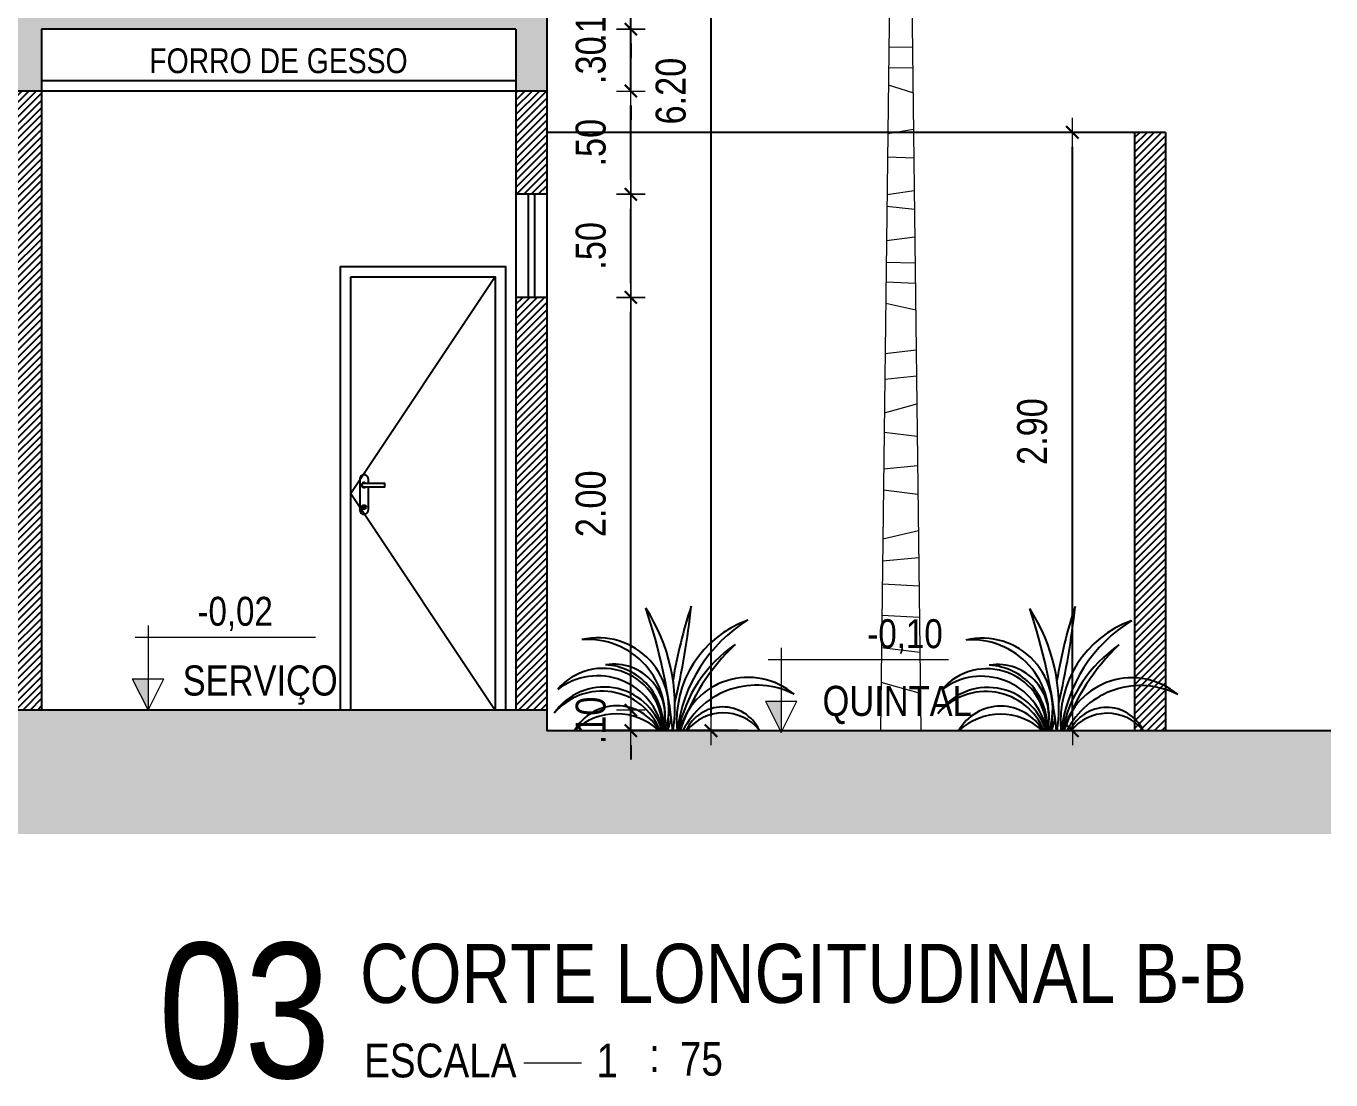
# Model space of a CAD drawing. Header units: millimetres. Extents: x -6300 to 1991, y -4770 to 4545.
# Drawn here: x 1439.67 to 1445.99, y 106.29 to 111.39 of the extents above; entities that cross this region are included whole.
import ezdxf
from ezdxf.enums import TextEntityAlignment as Align

# ---------------------------------------------------------------- set-up
doc = ezdxf.new("R2010")
doc.units = ezdxf.units.MM
doc.header["$LTSCALE"] = 20
doc.header["$MEASUREMENT"] = 0
doc.linetypes.add('HIDDEN2', pattern=[0.1875, 0.125, -0.0625])
doc.layers.get('0').update_dxf_attribs({"linetype": 'CONTINUOUS'})
doc.layers.get('DEFPOINTS').update_dxf_attribs({"linetype": 'CONTINUOUS'})
for name, color, linetype, lineweight in [('AMBIENTACIÓN', 3, 'CONTINUOUS', 0), ('E-Cta-W', 7, 'CONTINUOUS', 20), ('E-Pen-C', 4, 'CONTINUOUS', 15), ('E-Pen-G', 3, 'CONTINUOUS', 30), ('E-Txt-W', 7, 'CONTINUOUS', 20)]:
    doc.layers.add(name, color=color, linetype=linetype, lineweight=lineweight)
for name, color, linetype in [('COTA', 7, 'CONTINUOUS'), ('COTAS', 3, 'CONTINUOUS'), ('E-txt-g', 3, 'CONTINUOUS'), ('E-TXT-Y', 2, 'CONTINUOUS'), ('PLANTAS', 136, 'CONTINUOUS')]:
    doc.layers.add(name, color=color, linetype=linetype)
doc.styles.add('F2', font='ARIALN.TTF')
doc.styles.add('REG60', font='romans.shx', dxfattribs={"width": 0.8, "height": 0.15})
doc.styles.add('REG80', font='romans.shx', dxfattribs={"width": 0.8, "height": 0.2})
doc.dimstyles.new('DIMENSION-1', dxfattribs={"dimtxt": 0.145, "dimasz": 0.07, "dimexe": 1, "dimexo": 0, "dimgap": 0.12, "dimtad": 1, "dimzin": 7, "dimdsep": 46, "dimtxsty": 'F2', "dimblk1": 'TRACO', "dimblk2": 'TRACO', "dimsah": 1, "dimcen": 1, "dimse1": 1, "dimse2": 1, "dimclrd": 4, "dimclre": 256, "dimclrt": 4, "dimadec": 8, "dimazin": 0, "dimtfac": 1, "dimtix": 1, "dimtmove": 2, "dimatfit": 3, "dimldrblk": 'TRACO', "dimfxl": 1, "dimtolj": 1, "dimtzin": 0, "dimarcsym": 0})
pattern_1 = [(45, (-11.583633, 122.60639), (-0.01767766953, 0.01767766953), [])]

# ---------------------------------------------------------------- blocks, each defined once
blk = doc.blocks.new('TXT-AMB75')
at = {"layer": 'E-txt-g', "style": 'REG80', "width": 0.8, "flags": 8}
blk.add_attdef('TXT', text='', height=0.2, dxfattribs=at).set_placement((0.0055, 0.2964), align=Align.CENTER)
at = {"layer": 'E-Txt-W', "style": 'REG60', "width": 0.8, "flags": 8}
blk.add_attdef('TXT', text='', height=0.15, dxfattribs=at).set_placement((0.0055, 0.0271), align=Align.CENTER)
blk = doc.blocks.new('Ind-Nivel-CT2')
at = {"color": 4}
for p, q in [((0, 0.5868), (0, 0)), ((-0.0885, 0.5046), (1.16, 0.5046)), ((-0.1089, 0.2177), (0, 0)), ((-0.1089, 0.2177), (0.1089, 0.2177)), ((0, 0), (0.1089, 0.2177))]:
    blk.add_line(p, q, dxfattribs=at)
blk.add_solid([(-0.1089, 0.2177), (0, 0.2177), (0, 0)], dxfattribs=at)
at = {"color": 4, "style": 'F2'}
blk.add_attdef('NIVEL1', (0.1617, 0.6014), '', height=0.2, dxfattribs=at)
blk = doc.blocks.new('TRACO')
at = {"layer": 'E-Pen-C'}
for p, q in [((0, 1), (0, -1)), ((-1, 0), (1, 0))]:
    blk.add_line(p, q, dxfattribs=at)
at = {"layer": 'E-Pen-G'}
blk.add_line((-0.424, -0.424), (0.424, 0.424), dxfattribs=at)
blk = doc.blocks.new('*D697')
at = {"layer": 'COTA', "color": 4, "linetype": 'Continuous', "lineweight": -2}
blk.add_line((1444.7387, 108.0475), (1444.7387, 110.8075), dxfattribs=at)
at = {"layer": 'DEFPOINTS', "color": 0, "linetype": 'Continuous'}
for p in [(1444.7387, 110.8775), (1445.0403, 110.8775, -21.271), (1445.0403, 107.9775, -21.271)]:
    blk.add_point(p, dxfattribs=at)
at = {"layer": 'COTA', "color": 4, "linetype": 'Continuous', "lineweight": -2, "xscale": 0.07, "yscale": 0.07, "zscale": 0.07}
for p, rotation in [((1444.7387, 110.8775), 90), ((1444.7387, 107.9775), 270)]:
    blk.add_blockref('TRACO', p, dxfattribs=dict(at, rotation=rotation))
at = {"layer": 'COTA', "color": 4, "linetype": 'Continuous', "insert": (1444.5447, 109.4275), "char_height": 0.145, "attachment_point": 5, "rotation": 90, "style": 'F2'}
blk.add_mtext('\\A1;2.90', dxfattribs=at)
blk = doc.blocks.new('*D702')
at = {"layer": 'COTA', "color": 4, "linetype": 'Continuous', "lineweight": -2}
for p, q in [((1442.5979, 108.1475), (1442.5979, 108.2175)), ((1442.5979, 107.9775), (1442.5979, 108.0775)), ((1442.5979, 107.9075), (1442.5979, 107.8375))]:
    blk.add_line(p, q, dxfattribs=at)
at = {"layer": 'DEFPOINTS', "color": 0, "linetype": 'Continuous'}
for p in [(1442.1903, 108.0775, 1.8296), (1442.5979, 108.0775), (1442.1903, 107.9775)]:
    blk.add_point(p, dxfattribs=at)
at = {"layer": 'COTA', "color": 4, "linetype": 'Continuous', "lineweight": -2, "xscale": 0.07, "yscale": 0.07, "zscale": 0.07}
for p, rotation in [((1442.5979, 108.0775), 270), ((1442.5979, 107.9775), 90)]:
    blk.add_blockref('TRACO', p, dxfattribs=dict(at, rotation=rotation))
at = {"layer": 'COTA', "color": 4, "linetype": 'Continuous', "insert": (1442.4039, 108.0275), "char_height": 0.145, "attachment_point": 5, "rotation": 90, "style": 'F2'}
blk.add_mtext('\\A1;.10', dxfattribs=at)
blk = doc.blocks.new('*D703')
at = {"layer": 'COTA', "color": 4, "linetype": 'Continuous', "lineweight": -2}
blk.add_line((1442.5979, 108.1475), (1442.5979, 110.0075), dxfattribs=at)
at = {"layer": 'DEFPOINTS', "color": 0, "linetype": 'Continuous'}
for p in [(1442.1903, 110.0775), (1442.5979, 110.0775), (1442.1903, 108.0775, 1.8296)]:
    blk.add_point(p, dxfattribs=at)
at = {"layer": 'COTA', "color": 4, "linetype": 'Continuous', "lineweight": -2, "xscale": 0.07, "yscale": 0.07, "zscale": 0.07}
for p, rotation in [((1442.5979, 110.0775), 90), ((1442.5979, 108.0775), 270)]:
    blk.add_blockref('TRACO', p, dxfattribs=dict(at, rotation=rotation))
at = {"layer": 'COTA', "color": 4, "linetype": 'Continuous', "insert": (1442.4039, 109.0775), "char_height": 0.145, "attachment_point": 5, "rotation": 90, "style": 'F2'}
blk.add_mtext('\\A1;2.00', dxfattribs=at)
blk = doc.blocks.new('*D704')
at = {"layer": 'COTA', "color": 4, "linetype": 'Continuous', "lineweight": -2}
blk.add_line((1442.5979, 110.1475), (1442.5979, 110.5075), dxfattribs=at)
at = {"layer": 'DEFPOINTS', "color": 0, "linetype": 'Continuous'}
for p in [(1442.1903, 110.5775), (1442.5979, 110.5775), (1442.1903, 110.0775)]:
    blk.add_point(p, dxfattribs=at)
at = {"layer": 'COTA', "color": 4, "linetype": 'Continuous', "lineweight": -2, "xscale": 0.07, "yscale": 0.07, "zscale": 0.07}
for p, rotation in [((1442.5979, 110.5775), 90), ((1442.5979, 110.0775), 270)]:
    blk.add_blockref('TRACO', p, dxfattribs=dict(at, rotation=rotation))
at = {"layer": 'COTA', "color": 4, "linetype": 'Continuous', "insert": (1442.4039, 110.3275), "char_height": 0.145, "attachment_point": 5, "rotation": 90, "style": 'F2'}
blk.add_mtext('\\A1;.50', dxfattribs=at)
blk = doc.blocks.new('*D705')
at = {"layer": 'COTA', "color": 4, "linetype": 'Continuous', "lineweight": -2}
blk.add_line((1442.5979, 110.6475), (1442.5979, 111.0075), dxfattribs=at)
at = {"layer": 'DEFPOINTS', "color": 0, "linetype": 'Continuous'}
for p in [(1442.1903, 111.0775), (1442.5979, 111.0775), (1442.1903, 110.5775)]:
    blk.add_point(p, dxfattribs=at)
at = {"layer": 'COTA', "color": 4, "linetype": 'Continuous', "lineweight": -2, "xscale": 0.07, "yscale": 0.07, "zscale": 0.07}
for p, rotation in [((1442.5979, 111.0775), 90), ((1442.5979, 110.5775), 270)]:
    blk.add_blockref('TRACO', p, dxfattribs=dict(at, rotation=rotation))
at = {"layer": 'COTA', "color": 4, "linetype": 'Continuous', "insert": (1442.4039, 110.8275), "char_height": 0.145, "attachment_point": 5, "rotation": 90, "style": 'F2'}
blk.add_mtext('\\A1;.50', dxfattribs=at)
blk = doc.blocks.new('*D706')
at = {"layer": 'COTA', "color": 4, "linetype": 'Continuous', "lineweight": -2}
for p, q in [((1442.5979, 111.4475), (1442.5979, 111.5175)), ((1442.5979, 111.0775), (1442.5979, 111.3775)), ((1442.5979, 111.0075), (1442.5979, 110.9375))]:
    blk.add_line(p, q, dxfattribs=at)
at = {"layer": 'DEFPOINTS', "color": 0, "linetype": 'Continuous'}
for p in [(1442.0403, 111.3775), (1442.5979, 111.3775), (1442.1903, 111.0775)]:
    blk.add_point(p, dxfattribs=at)
at = {"layer": 'COTA', "color": 4, "linetype": 'Continuous', "lineweight": -2, "xscale": 0.07, "yscale": 0.07, "zscale": 0.07}
for p, rotation in [((1442.5979, 111.3775), 270), ((1442.5979, 111.0775), 90)]:
    blk.add_blockref('TRACO', p, dxfattribs=dict(at, rotation=rotation))
at = {"layer": 'COTA', "color": 4, "linetype": 'Continuous', "insert": (1442.4039, 111.2275), "char_height": 0.145, "attachment_point": 5, "rotation": 90, "style": 'F2'}
blk.add_mtext('\\A1;.30', dxfattribs=at)
blk = doc.blocks.new('*D707')
at = {"layer": 'COTA', "color": 4, "linetype": 'Continuous', "lineweight": -2}
for p, q in [((1442.5979, 111.5475), (1442.5979, 111.6175)), ((1442.5979, 111.3775), (1442.5979, 111.4775)), ((1442.5979, 111.3075), (1442.5979, 111.2375))]:
    blk.add_line(p, q, dxfattribs=at)
at = {"layer": 'DEFPOINTS', "color": 0, "linetype": 'Continuous'}
for p in [(1442.1903, 111.4775), (1442.5979, 111.4775), (1442.0403, 111.3775)]:
    blk.add_point(p, dxfattribs=at)
at = {"layer": 'COTA', "color": 4, "linetype": 'Continuous', "lineweight": -2, "xscale": 0.07, "yscale": 0.07, "zscale": 0.07}
for p, rotation in [((1442.5979, 111.4775), 270), ((1442.5979, 111.3775), 90)]:
    blk.add_blockref('TRACO', p, dxfattribs=dict(at, rotation=rotation))
at = {"layer": 'COTA', "color": 4, "linetype": 'Continuous', "insert": (1442.4039, 111.4275), "char_height": 0.145, "attachment_point": 5, "rotation": 90, "style": 'F2'}
blk.add_mtext('\\A1;.10', dxfattribs=at)
blk = doc.blocks.new('*D712')
at = {"layer": 'COTA', "color": 4, "linetype": 'Continuous', "lineweight": -2}
blk.add_line((1442.986, 114.1075), (1442.986, 108.0475), dxfattribs=at)
at = {"layer": 'DEFPOINTS', "color": 0, "linetype": 'Continuous'}
for p in [(1442.2903, 114.1775), (1442.1903, 107.9775), (1442.986, 107.9775)]:
    blk.add_point(p, dxfattribs=at)
at = {"layer": 'COTA', "color": 4, "linetype": 'Continuous', "lineweight": -2, "xscale": 0.07, "yscale": 0.07, "zscale": 0.07}
for p, rotation in [((1442.986, 114.1775), 90), ((1442.986, 107.9775), 270)]:
    blk.add_blockref('TRACO', p, dxfattribs=dict(at, rotation=rotation))
at = {"layer": 'COTA', "color": 4, "linetype": 'Continuous', "insert": (1442.792, 111.0775), "char_height": 0.145, "attachment_point": 5, "rotation": 90, "style": 'F2'}
blk.add_mtext('\\A1;6.20', dxfattribs=at)
blk = doc.blocks.new('A$C43176C9C')
at = {"layer": 'AMBIENTACIÓN', "color": 8, "lineweight": 13}
for p, q in [((1.3704, 5.3489), (1.4366, 0)), ((1.2907, 5.2345), (1.2266, 0)), ((1.3926, 3.5546), (1.2702, 3.5563)), ((1.2689, 3.4502), (1.3939, 3.4486)), ((1.3955, 3.3179), (1.2677, 3.3588)), ((1.2647, 3.1075), (1.3979, 3.1292)), ((1.3997, 2.9793), (1.2632, 2.9843)), ((1.2608, 2.789), (1.4018, 2.8108)), ((1.4031, 2.7115), (1.26, 2.7281)), ((1.2579, 2.5504), (1.4048, 2.5689)), ((1.4065, 2.4325), (1.2565, 2.4361)), ((1.2552, 2.3347), (1.4078, 2.328)), ((1.4095, 2.1887), (1.2538, 2.2222)), ((1.2507, 1.9623), (1.4121, 1.9815)), ((1.4138, 1.845), (1.249, 1.8273)), ((1.2469, 1.6537), (1.4156, 1.7007)), ((1.4177, 1.531), (1.2456, 1.552)), ((1.2433, 1.3629), (1.4195, 1.3797)), ((1.4214, 1.2285), (1.2419, 1.2512)), ((1.2389, 0.9986), (1.4237, 1.0425)), ((1.4255, 0.9004), (1.2374, 0.8829)), ((1.236, 0.764), (1.4273, 0.7542)), ((1.4293, 0.5888), (1.234, 0.5994)), ((1.2319, 0.4331), (1.4316, 0.4082)), ((1.4342, 0.1941), (1.2297, 0.2506)), ((1.4366, 0), (1.2266, 0))]:
    blk.add_line(p, q, dxfattribs=at)
blk = doc.blocks.new('IND_DES')
at = {"layer": 'E-Txt-W', "color": 7}
blk.add_line((0.0269, -0.2428), (0.1984, -0.2428), dxfattribs=at)
at = {"layer": 'E-txt-g', "color": 7, "style": 'F2'}
for s, p in [('ESCALA', (-0.4463, -0.2864)), ('1', (0.2426, -0.2864)), (':', (0.3988, -0.2706))]:
    blk.add_text(s, height=0.1, dxfattribs=at).set_placement(p)
blk.add_attdef('ESCALA', (0.4897, -0.2812), '', height=0.1, dxfattribs=at)
at = {"layer": 'E-Txt-W', "color": 6, "style": 'F2'}
blk.add_attdef('00', text='', height=0.4, dxfattribs=at).set_placement((-0.7083, -0.2881), align=Align.CENTER)
at = {"layer": 'E-TXT-Y', "color": 7, "style": 'F2'}
for tag, p in [('PROJETO', (-0.4563, 0.1829)), ('DESENHO', (-0.4582, -0.0658))]:
    blk.add_attdef(tag, p, '', height=0.175, dxfattribs=at)
blk = doc.blocks.new('PLANT3L')
at = {"layer": 'PLANTAS', "color": 8}
blk.add_line((0.3351, 0.0015), (-0.3143, 0.0015), dxfattribs=at)
for centre, radius, start, end in [((-0.844, 0.1188), 0.8728, 352.27547, 33.05223), ((-2.7892, -0.3038), 2.8236, 6.20778, 18.55844), ((2.4214, -0.1546), 2.4353, 161.84152, 170.51788), ((-3.6764, 1.0004), 3.8044, 346.8713, 354.02533), ((0.5549, 0.0478), 0.5179, 109.76411, 185.12746), ((0.7667, -0.0849), 0.7313, 121.65392, 173.21531), ((-0.344, 0.1081), 0.3431, 341.89737, 103.31949), ((-0.3936, 0.0678), 0.3752, 349.82475, 94.13959), ((0.6959, -0.1285), 0.6634, 124.50885, 168.69618), ((1.0314, -0.3304), 1.0326, 133.53988, 161.25124), ((-0.3232, 0.0255), 0.2951, 356.01042, 87.13266), ((-0.2675, 0.0759), 0.2474, 342.78074, 98.95442), ((-0.3201, 0.0157), 0.2871, 357.16333, 139.92505), ((-0.3458, -0.0523), 0.3187, 9.71285, 127.50252), ((0.3837, -0.0849), 0.3441, 49.71267, 165.46732), ((-0.3154, -0.0813), 0.2937, 16.37821, 145.44277), ((-0.3255, -0.1107), 0.3035, 21.69846, 139.77686), ((0.4246, -0.1784), 0.3997, 62.96984, 153.252), ((-0.253, -0.1136), 0.2351, 29.31773, 150.48444), ((-0.2539, -0.2151), 0.2978, 46.66196, 133.1395), ((2.4214, -0.1546), 2.4353, 173.45969, 176.32576), ((0.2607, -0.08), 0.1958, 25.71779, 155.41564), ((0.2638, -0.1375), 0.2245, 39.42922, 141.72015), ((-3.6764, 1.0004), 3.8044, 344.77807, 345.72301)]:
    blk.add_arc(centre, radius, start, end, dxfattribs=at)

msp = doc.modelspace()

# ---------------------------------------------------------------- hatches: boundary and pattern name
at = {"layer": 'COTA', "linetype": 'Continuous'}
h = msp.add_hatch(dxfattribs=at)
h.set_pattern_fill('ANSI31', color=8, scale=0.2, style=0)
h.set_pattern_definition(pattern_1)
h.paths.add_polyline_path([(1442.1903, 111.0775), (1442.0403, 111.0775), (1442.0403, 110.5775), (1442.1903, 110.5775)])
h.paths.add_polyline_path([(1442.1903, 110.0775), (1442.0403, 110.0775), (1442.0403, 108.0775), (1442.1903, 108.0775)])
h.paths.add_polyline_path([(1442.1903, 112.1775), (1442.0403, 112.1775), (1442.0403, 111.4775), (1442.1903, 111.4775)])
h.paths.add_polyline_path([(1439.7403, 112.1775), (1439.5903, 112.1775), (1439.5903, 111.4775), (1439.7403, 111.4775)])
h.paths.add_polyline_path([(1439.7403, 114.0775), (1439.5903, 114.0775), (1439.5903, 112.5775), (1439.7403, 112.5775)])
h.paths.add_polyline_path([(1442.1903, 114.0775), (1442.0403, 114.0775), (1442.0403, 112.5775), (1442.1903, 112.5775)])
h = msp.add_hatch(dxfattribs=at)
h.set_pattern_fill('ANSI38', color=8, scale=0.2, style=0)
h.set_pattern_definition([(45, (-11.583633, 122.60639), (-0.01767766953, 0.01767766953), []), (135, (-11.583633, 122.60639), (-0.0530330086, 0.01767766953), [0.0625, -0.0375])])
h.paths.add_polyline_path([(1442.1903, 111.4775), (1442.1903, 111.0775), (1442.0403, 111.0775), (1442.0403, 111.3775), (1439.7403, 111.3775), (1439.7403, 111.0775), (1439.5903, 111.0775), (1439.5903, 111.3775), (1437.3903, 111.3775), (1437.3903, 111.0775), (1437.2403, 111.0775), (1437.2403, 111.3775), (1426.6936, 111.3775), (1426.6947, 111.0775), (1426.5447, 111.0775), (1426.5436, 111.4775)])
h.paths.add_polyline_path([(1433.9903, 111.0775), (1433.8403, 111.0775), (1433.8403, 111.3775), (1433.9903, 111.3775)], flags=17)
h.paths.add_polyline_path([(1432.3903, 111.0775), (1432.2403, 111.0775), (1432.2403, 111.3775), (1432.3903, 111.3775)], flags=17)
h = msp.add_hatch(dxfattribs=at)
h.set_pattern_fill('ANSI31', color=8, scale=0.2, style=0)
h.set_pattern_definition(pattern_1)
h.paths.add_polyline_path([(1439.7403, 111.0775), (1439.5903, 111.0775), (1439.5903, 108.0775), (1439.7403, 108.0775)])
h = msp.add_hatch(dxfattribs=at)
h.set_pattern_fill('ANSI31', color=8, scale=0.2, style=0)
h.set_pattern_definition(pattern_1)
h.paths.add_polyline_path([(1445.1903, 110.8775), (1445.0403, 110.8775), (1445.0403, 107.9775), (1445.1903, 107.9775)])
h = msp.add_hatch(dxfattribs=at)
h.set_pattern_fill('ANSI38', color=8, scale=0.4, style=0)
h.set_pattern_definition([(45, (-72.74207, 54.7545), (-0.035355339, 0.035355339), []), (135, (-72.74207, 54.7545), (-0.1060660172, 0.035355339), [0.125, -0.075])])
h.paths.add_polyline_path([(1445.9925, 107.9775), (1442.1903, 107.9775), (1442.1903, 108.0775), (1425.6902, 108.0775), (1425.6902, 107.9775), (1422.6903, 107.9775), (1422.6903, 107.9275), (1420.6903, 107.9275), (1420.1903, 107.7775), (1418.9355, 107.7775), (1418.9355, 107.4775), (1445.9925, 107.4775)])

# ---------------------------------------------------------------- linework, layer by layer
at = {"layer": 'COTA', "color": 5, "linetype": 'Continuous'}
for p, q in [((1442.1903, 114.0775, -19.4414), (1442.1903, 110.5775, -19.4414)), ((1439.7403, 111.3775, -21.271), (1439.7403, 108.0775, -21.271)), ((1442.0403, 111.3775, -21.271), (1439.7403, 111.3775, -21.271)), ((1442.0403, 111.3775, -21.271), (1442.0403, 110.5775, -21.271)), ((1442.1903, 111.0775, -21.271), (1426.5436, 111.0775, -21.271)), ((1445.0403, 110.8775, -21.271), (1445.0403, 107.9775, -21.271)), ((1445.1903, 110.8775, -21.271), (1445.0403, 110.8775, -21.271)), ((1445.1903, 110.8775, -21.271), (1445.1903, 107.9775, -21.271)), ((1442.1903, 110.5775, -21.271), (1442.0403, 110.5775, -21.271)), ((1442.0403, 110.0775, -21.271), (1442.0403, 108.0775, -21.271)), ((1442.1903, 110.0775, -21.271), (1442.0403, 110.0775, -21.271)), ((1442.1903, 110.0775, -19.4414), (1442.1903, 108.0775, -19.4414))]:
    msp.add_line(p, q, dxfattribs=at)
at = {"layer": 'COTA', "color": 7, "linetype": 'Continuous'}
for p, q in [((1442.0403, 111.1275, -21.271), (1439.7403, 111.1275, -21.271)), ((1442.1003, 110.5775, -21.271), (1442.1003, 110.0775, -21.271)), ((1442.1303, 110.5775, -21.271), (1442.1303, 110.0775, -21.271))]:
    msp.add_line(p, q, dxfattribs=at)
at = {"layer": 'COTA', "color": 8, "linetype": 'Continuous'}
for p, q in [((1445.0403, 110.8775, -21.271), (1442.1903, 110.8775, -21.271)), ((1442.0403, 110.5775, -21.271), (1442.0403, 110.0775, -21.271)), ((1442.1903, 110.5775, -21.271), (1442.1903, 110.0775, -21.271)), ((1441.2839, 109.2007, -21.271), (1441.2839, 109.0443, -21.271)), ((1441.3239, 109.2007, -21.271), (1441.3239, 109.1782, -21.271)), ((1441.3239, 109.1582, -21.271), (1441.3239, 109.0443, -21.271)), ((1441.2939, 109.0615, -21.271), (1441.3139, 109.0615, -21.271)), ((1441.3039, 109.0515, -21.271), (1441.3039, 109.0715, -21.271))]:
    msp.add_line(p, q, dxfattribs=at)
at = {"layer": 'COTA', "color": 1, "linetype": 'Continuous'}
for p, q in [((1442.1903, 108.0775, -21.271), (1425.6902, 108.0775, -21.271)), ((1442.1903, 108.0775, -21.4994), (1442.1903, 107.9775, -21.4994)), ((1445.9925, 107.9775, -21.271), (1442.1903, 107.9775, -21.271))]:
    msp.add_line(p, q, dxfattribs=at)
at = {"layer": 'COTA', "color": 8, "linetype": 'Continuous', "elevation": -21.271}
msp.add_lwpolyline([(1441.1903, 108.0775), (1441.1903, 110.2275), (1441.9903, 110.2275), (1441.9903, 108.0775)], dxfattribs=at)
msp.add_lwpolyline([(1441.2403, 110.1775), (1441.9403, 110.1775), (1441.9403, 108.0775), (1441.2403, 108.0775)], close=True, dxfattribs=at)
at = {"layer": 'COTA', "color": 8, "linetype": 'HIDDEN2', "elevation": -21.271}
msp.add_lwpolyline([(1441.9403, 110.1775), (1441.2403, 109.1275), (1441.9403, 108.0775)], dxfattribs=at)
at = {"layer": 'COTA', "color": 8, "linetype": 'Continuous', "elevation": -21.271}
msp.add_lwpolyline([(1441.3039, 109.1782), (1441.4039, 109.1782), (1441.4039, 109.1582), (1441.3039, 109.1582, -1)], format="xyb", close=True, dxfattribs=at)
at = {"layer": 'COTA', "color": 8, "linetype": 'Continuous'}
msp.add_circle((1441.3039, 109.0615, -21.271), 0.01, dxfattribs=at)
for centre, radius, start, end in [((1441.3039, 109.1984, -21.271), 0.0201, 6.42318, 173.57682), ((1441.3039, 109.1682, -21.271), 0.012, 56.44269, 303.55731), ((1441.3039, 109.0466, -21.271), 0.0201, 186.42318, 353.57682)]:
    msp.add_arc(centre, radius, start, end, dxfattribs=at)

# ---------------------------------------------------------------- block references
ref = msp.add_blockref('TXT-AMB75', (1440.7964, 107.9321, -15.6686), dxfattribs=dict(xscale=0.7290000000000001, yscale=0.7290000000000001, zscale=0.7290000000000001))
ref.add_attrib('TXT', 'SERVIÇO', dxfattribs={"layer": 'E-txt-g', "color": 2, "height": 0.1458, "style": 'F2'}).set_placement((1440.8004, 108.1482, -15.6686), align=Align.CENTER)
ref = msp.add_blockref('TXT-AMB75', (1443.8854, 107.8333, -21.271), dxfattribs=dict(xscale=0.7290000000000001, yscale=0.7290000000000001, zscale=0.7290000000000001))
ref.add_attrib('TXT', 'QUINTAL', dxfattribs={"layer": 'E-txt-g', "color": 2, "height": 0.1458, "style": 'F2'}).set_placement((1443.8893, 108.0494, -21.271), align=Align.CENTER)
ref = msp.add_blockref('IND_DES', (1442.0344, 106.7663, 21.271), dxfattribs=dict(xscale=1.636240131907927, yscale=1.636240131907927, zscale=1.636240131907927))
ref.add_attrib('00', '03', dxfattribs={"layer": 'E-Txt-W', "height": 0.6545, "style": 'F2'}).set_placement((1440.7238, 106.2949, 21.271), align=Align.CENTER)
ref.add_attrib('DESENHO', 'CORTE LONGITUDINAL B-B', (1441.2846, 106.6586, 21.271), dxfattribs={"layer": 'E-TXT-Y', "color": 2, "height": 0.286342, "style": 'F2'})
ref.add_attrib('ESCALA', '75', (1442.8357, 106.3061, 21.271), dxfattribs={"layer": 'E-txt-g', "color": 7, "height": 0.16362, "style": 'F2'})
at = {"layer": 'COTA', "color": 7, "linetype": 'Continuous'}
for p in [(1442.7829, 107.9771), (1444.6445, 107.9751)]:
    msp.add_blockref('PLANT3L', p, dxfattribs=at)
at = {"layer": 'COTAS', "xscale": 0.9315683845854754, "yscale": 0.9315683845854754, "zscale": 0.9315683845854754}
msp.add_blockref('A$C43176C9C', (1442.666, 107.9775, -21.271), dxfattribs=at)
at = {"layer": 'E-Cta-W'}
ref = msp.add_blockref('Ind-Nivel-CT2', (1440.2565, 108.0775, -21.4889), dxfattribs=dict(at, xscale=0.7, yscale=0.7, zscale=0.7))
ref.add_attrib('NIVEL1', '-0,02', (1440.4964, 108.4866, -21.4889), dxfattribs={"layer": '0', "height": 0.14, "style": 'F2'})
ref = msp.add_blockref('Ind-Nivel-CT2', (1443.3264, 107.9689, -21.271), dxfattribs=dict(at, xscale=0.7, yscale=0.7, zscale=0.7))
ref.add_attrib('NIVEL1', '    -0,10', (1443.5663, 108.378, -21.271), dxfattribs={"layer": '0', "height": 0.14, "style": 'F2'})

# ---------------------------------------------------------------- texts
at = {"color": 7, "style": 'F2'}
msp.add_text('FORRO DE GESSO', height=0.12, dxfattribs=at).set_placement((1440.2628, 111.1645, -26.8669))

# ---------------------------------------------------------------- dimensions: what is measured, and where the dimension line sits
at = {"layer": 'COTA', "color": 7, "linetype": 'Continuous'}
for base, p1, p2, override, picture, middle in [((1442.986, 107.9775, -21.271), (1442.2903, 114.1775, -21.271), (1442.1903, 107.9775, -21.271), {"dimadec": 0, "dimfxl": 0.06}, '*D712', (1442.792, 111.0775, -21.271)), ((1442.5979, 111.4775, -21.271), (1442.0403, 111.3775, -21.271), (1442.1903, 111.4775, -21.271), {"dimadec": 0, "dimfxl": 0.06}, '*D707', (1442.4039, 111.4275, -21.271)), ((1442.5979, 111.3775, -21.271), (1442.1903, 111.0775, -21.271), (1442.0403, 111.3775, -21.271), {"dimadec": 0, "dimfxl": 0.06}, '*D706', (1442.4039, 111.2275, -21.271)), ((1442.5979, 111.0775, -21.271), (1442.1903, 110.5775, -21.271), (1442.1903, 111.0775, -21.271), {"dimadec": 0, "dimfxl": 0.06}, '*D705', (1442.4039, 110.8275, -21.271)), ((1444.7387, 110.8775), (1445.0403, 107.9775, -21.271), (1445.0403, 110.8775, -21.271), {"dimfxl": 0.1}, '*D697', (1444.5447, 109.4275)), ((1442.5979, 110.5775, -21.271), (1442.1903, 110.0775, -21.271), (1442.1903, 110.5775, -21.271), {"dimadec": 0, "dimfxl": 0.06}, '*D704', (1442.4039, 110.3275, -21.271)), ((1442.5979, 110.0775, -21.271), (1442.1903, 108.0775, -19.4414), (1442.1903, 110.0775, -21.271), {"dimadec": 0, "dimfxl": 0.06}, '*D703', (1442.4039, 109.0775, -21.271)), ((1442.5979, 108.0775, -21.271), (1442.1903, 107.9775, -21.271), (1442.1903, 108.0775, -19.4414), {"dimadec": 0, "dimfxl": 0.06}, '*D702', (1442.4039, 108.0275, -21.271))]:
    dim = msp.add_linear_dim(base=base, p1=p1, p2=p2, angle=90, dimstyle='DIMENSION-1', override=override, dxfattribs=at)
    dim.commit()
    dim.dimension.update_dxf_attribs({"geometry": picture, "text_midpoint": middle})

doc.saveas('drawing.dxf')
